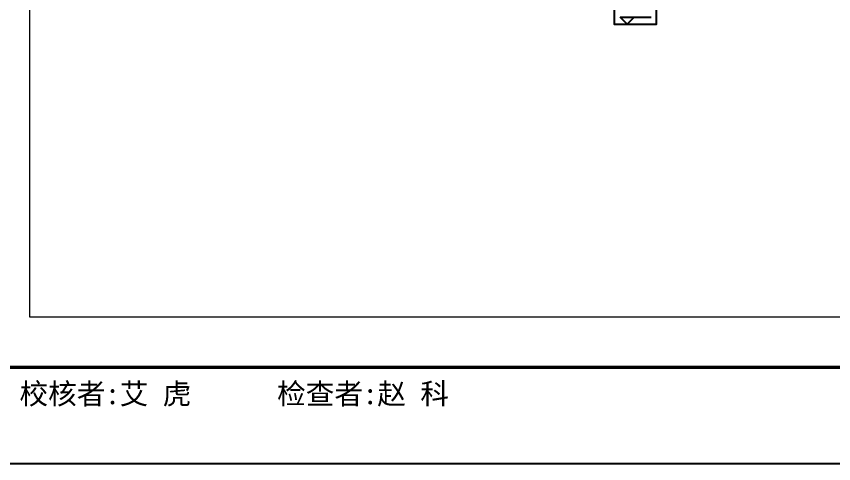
# Model space of a CAD drawing. Extents: x 512858 to 514372, y -232486 to -231710.
# Drawn here: x 513173.27 to 513202.23, y -231883.89 to -231868.03 of the extents above; entities that cross this region are included whole.
import ezdxf

# ---------------------------------------------------------------- set-up
doc = ezdxf.new("R2010")
doc.units = 0
doc.header["$LTSCALE"] = 1000
doc.layers.add('A-ANNO-100-DIM-E', color=253, linetype='Continuous')
doc.layers.add('看线', color=253, linetype='Continuous')
doc.layers.add('图廓', color=252, linetype='Continuous', lineweight=9)
doc.layers.add('打印图框', color=252, linetype='Continuous', plot=False)
doc.styles.add('宋体', font='simsun.ttc', dxfattribs={"width": 0.7, "height": 10})

msp = doc.modelspace()

# ---------------------------------------------------------------- linework, layer by layer
at = {"layer": 'A-ANNO-100-DIM-E', "color": 252}
for p, q in [((513194.911, -231868.311), (513194.661, -231868.061)), ((513194.661, -231868.061), (513195.76, -231868.061)), ((513194.911, -231868.311), (513195.161, -231868.061))]:
    msp.add_line(p, q, dxfattribs=at)
at = {"layer": '图廓', "color": 0, "const_width": 0.119}
msp.add_lwpolyline([(513171.968, -231803.964), (513276.769, -231803.964), (513276.769, -231880.48), (513171.968, -231880.48)], close=True, dxfattribs=at)
at = {"layer": '图廓', "color": 0}
msp.add_lwpolyline([(513173.755, -231805.75), (513274.983, -231805.75), (513274.983, -231878.694), (513173.755, -231878.694)], close=True, dxfattribs=at)
at = {"layer": '打印图框', "color": 6, "ltscale": 0.5}
msp.add_lwpolyline([(513167.687, -231883.892), (513280.995, -231883.892), (513280.995, -231798.919), (513167.687, -231798.919)], close=True, dxfattribs=at)
at = {"layer": '看线', "color": 252, "elevation": 0}
msp.add_lwpolyline([(513194.454, -231867.411), (513194.454, -231868.311), (513195.954, -231868.311), (513195.954, -231867.411)], dxfattribs=at)

# ---------------------------------------------------------------- texts
at = {"layer": '图廓', "color": 0, "style": '宋体'}
msp.add_text(' 校核者:艾 虎      检查者:赵 科', height=0.74432, dxfattribs=at).set_placement((513172.878, -231881.785))

doc.saveas('drawing.dxf')
